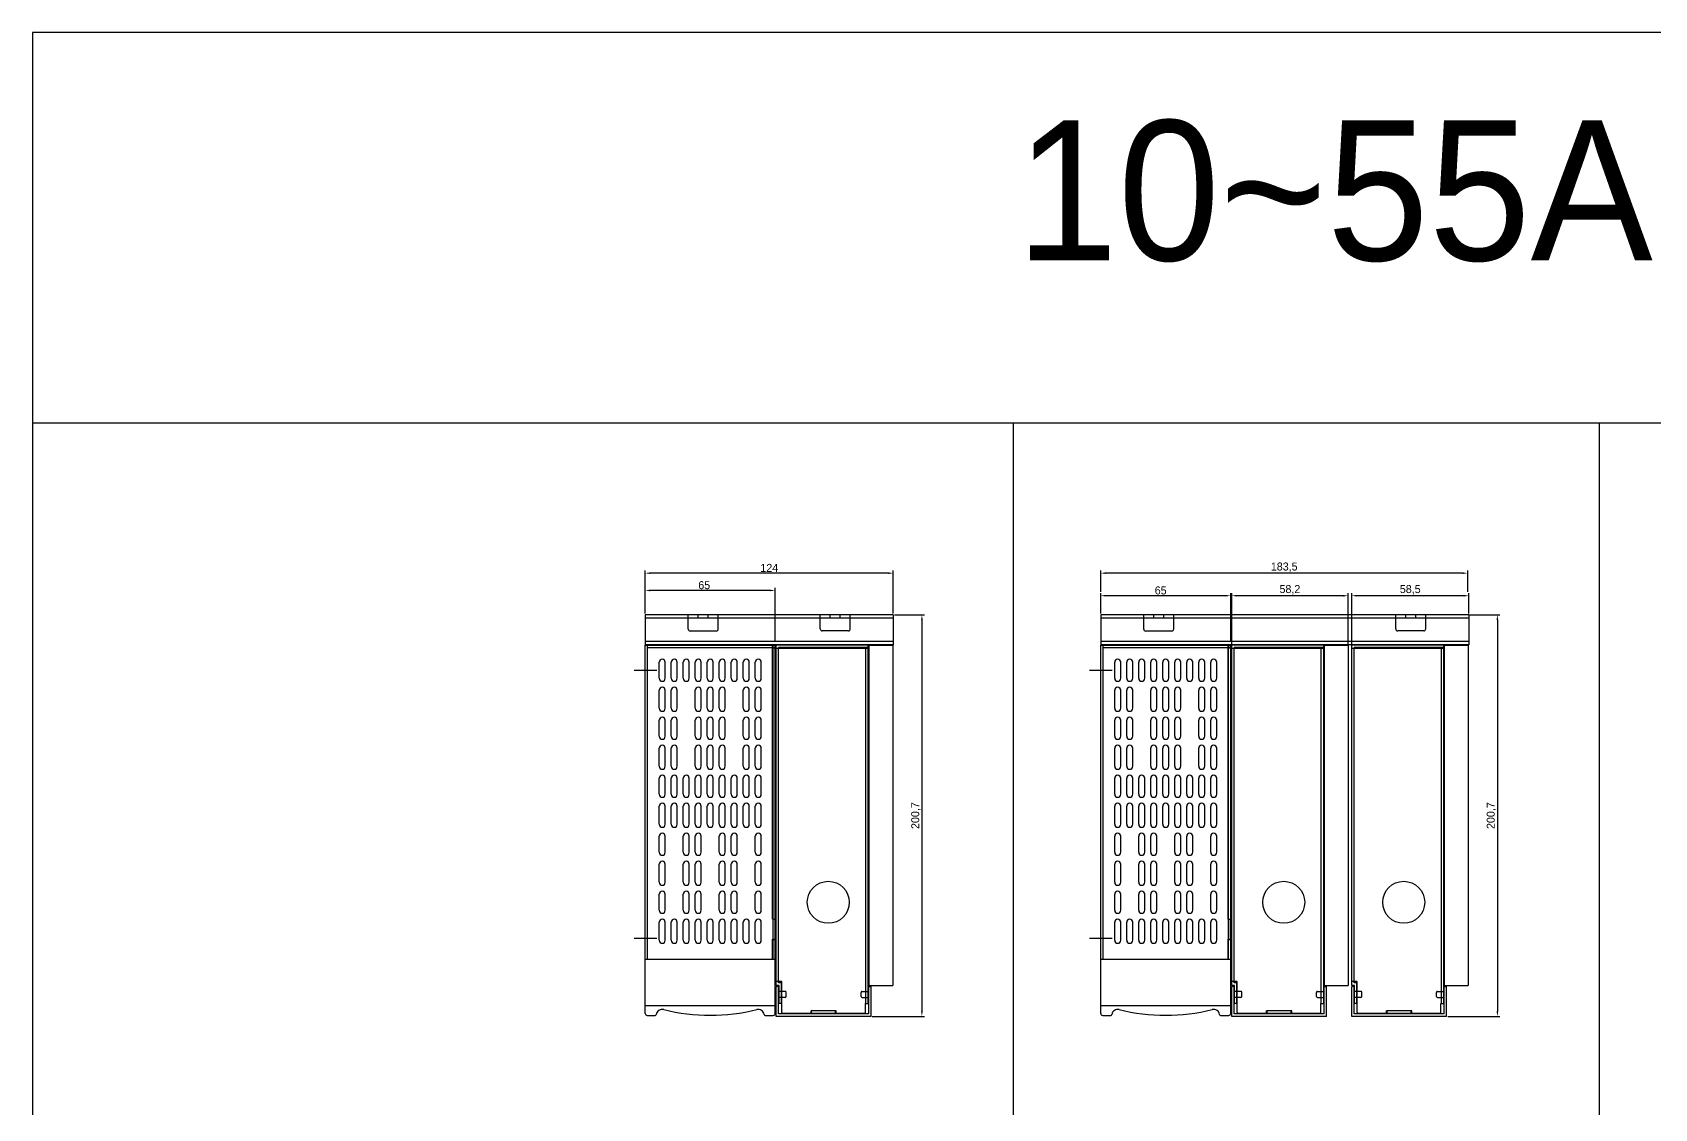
# Model space of a CAD drawing. Header units: millimetres. Extents: x 5090 to 6560, y -3118 to -1837.
# Drawn here: x 5090 to 5901, y -2374 to -1837 of the extents above; entities that cross this region are included whole.
import ezdxf

# ---------------------------------------------------------------- set-up
doc = ezdxf.new("R2010")
doc.units = ezdxf.units.MM
for name, color, linetype in [('CASE', 7, 'Continuous'), ('CASE BRACKET', 7, 'Continuous'), ('CASE COVER', 7, 'Continuous'), ('PCB BASE', 7, 'Continuous'), ('PCB BODY', 7, 'Continuous'), ('방열판', 7, 'Continuous')]:
    doc.layers.add(name, color=color, linetype=linetype)
doc.dimstyles.get("Standard").update_dxf_attribs({"dimtxt": 4, "dimasz": 2, "dimexe": 0.4, "dimexo": 0.9, "dimgap": 0.9, "dimtad": 1, "dimdsep": 46, "dimtxsty": 'Standard', "dimcen": 0.09, "dimclrd": 6, "dimclre": 6, "dimclrt": 4, "dimadec": 0, "dimazin": 2, "dimtfac": 1, "dimtofl": 0, "dimtmove": 0, "dimatfit": 3, "dimfxl": 1, "dimtolj": 1, "dimtzin": 0, "dimarcsym": 0})

# ---------------------------------------------------------------- blocks, each defined once
blk = doc.blocks.new('*D60')
at = {"color": 6, "lineweight": -2, "transparency": 16777216}
for p, q in [((5396.69, -2127.05), (5396.69, -2114.24)), ((5459.19, -2115.49), (5399.19, -2115.49)), ((5461.69, -2140.45), (5461.69, -2114.24))]:
    blk.add_line(p, q, dxfattribs=at)
at = {"color": 6, "transparency": 16777216}
for points in [[(5399.19, -2115.08), (5399.19, -2115.91), (5396.69, -2115.49)], [(5459.19, -2115.08), (5459.19, -2115.91), (5461.69, -2115.49)]]:
    blk.add_solid(points, dxfattribs=at)
at = {"layer": 'Defpoints', "color": 0, "transparency": 16777216}
for p in [(5396.69, -2115.49), (5396.69, -2127.68), (5461.69, -2141.08)]:
    blk.add_point(p, dxfattribs=at)
at = {"color": 1, "transparency": 16777216, "insert": (5426.19, -2112.87), "char_height": 4, "attachment_point": 5}
blk.add_mtext('65', dxfattribs=at)
blk = doc.blocks.new('*D87')
at = {"color": 6, "lineweight": -2, "transparency": 16777216}
for p, q in [((5624.36, -2127.05), (5624.36, -2116.87)), ((5686.86, -2118.12), (5626.86, -2118.12)), ((5689.36, -2140.45), (5689.36, -2116.87))]:
    blk.add_line(p, q, dxfattribs=at)
at = {"color": 6, "transparency": 16777216}
for points in [[(5626.86, -2117.7), (5626.86, -2118.54), (5624.36, -2118.12)], [(5686.86, -2117.7), (5686.86, -2118.54), (5689.36, -2118.12)]]:
    blk.add_solid(points, dxfattribs=at)
at = {"layer": 'Defpoints', "color": 0, "transparency": 16777216}
for p in [(5624.36, -2118.12), (5624.36, -2127.68), (5689.36, -2141.08)]:
    blk.add_point(p, dxfattribs=at)
at = {"color": 1, "transparency": 16777216, "insert": (5654.36, -2115.49), "char_height": 4, "attachment_point": 5}
blk.add_mtext('65', dxfattribs=at)
blk = doc.blocks.new('*D172')
at = {"color": 6, "lineweight": -2, "transparency": 16777216}
for p, q in [((5521.31, -2127.68), (5536.24, -2127.68)), ((5534.99, -2130.18), (5534.99, -2325.88)), ((5510.21, -2328.38), (5536.24, -2328.38))]:
    blk.add_line(p, q, dxfattribs=at)
at = {"color": 6, "transparency": 16777216}
for points in [[(5534.57, -2130.18), (5535.41, -2130.18), (5534.99, -2127.68)], [(5534.57, -2325.88), (5535.41, -2325.88), (5534.99, -2328.38)]]:
    blk.add_solid(points, dxfattribs=at)
at = {"layer": 'Defpoints', "color": 0, "transparency": 16777216}
for p in [(5520.69, -2127.68), (5509.59, -2328.38), (5534.99, -2328.38)]:
    blk.add_point(p, dxfattribs=at)
at = {"color": 1, "transparency": 16777216, "insert": (5532.03, -2228.03), "char_height": 4, "attachment_point": 5, "rotation": 90}
blk.add_mtext('200,7', dxfattribs=at)
blk = doc.blocks.new('*D173')
at = {"color": 6, "lineweight": -2, "transparency": 16777216}
for p, q in [((5396.69, -2116.24), (5396.69, -2105.58)), ((5518.19, -2106.83), (5399.19, -2106.83)), ((5520.69, -2127.05), (5520.69, -2105.58))]:
    blk.add_line(p, q, dxfattribs=at)
at = {"color": 6, "transparency": 16777216}
for points in [[(5399.19, -2106.42), (5399.19, -2107.25), (5396.69, -2106.83)], [(5518.19, -2106.42), (5518.19, -2107.25), (5520.69, -2106.83)]]:
    blk.add_solid(points, dxfattribs=at)
at = {"layer": 'Defpoints', "color": 0, "transparency": 16777216}
for p in [(5396.69, -2106.83), (5396.69, -2116.87), (5520.69, -2127.68)]:
    blk.add_point(p, dxfattribs=at)
at = {"color": 1, "transparency": 16777216, "insert": (5458.69, -2104.21), "char_height": 4, "attachment_point": 5}
blk.add_mtext('124', dxfattribs=at)
blk = doc.blocks.new('*D174')
at = {"color": 6, "lineweight": -2, "transparency": 16777216}
for p, q in [((5749.86, -2142.25), (5749.86, -2116.87)), ((5805.86, -2118.12), (5752.36, -2118.12)), ((5808.36, -2127.05), (5808.36, -2116.87))]:
    blk.add_line(p, q, dxfattribs=at)
at = {"color": 6, "transparency": 16777216}
for points in [[(5752.36, -2117.7), (5752.36, -2118.54), (5749.86, -2118.12)], [(5805.86, -2117.7), (5805.86, -2118.54), (5808.36, -2118.12)]]:
    blk.add_solid(points, dxfattribs=at)
at = {"layer": 'Defpoints', "color": 0, "transparency": 16777216}
for p in [(5749.86, -2118.12), (5808.36, -2127.68), (5749.86, -2142.88)]:
    blk.add_point(p, dxfattribs=at)
at = {"color": 1, "transparency": 16777216, "insert": (5779.11, -2115.16), "char_height": 4, "attachment_point": 5}
blk.add_mtext('58,5', dxfattribs=at)
blk = doc.blocks.new('*D175')
at = {"color": 6, "lineweight": -2, "transparency": 16777216}
for p, q in [((5689.86, -2142.25), (5689.86, -2116.87)), ((5745.56, -2118.12), (5692.36, -2118.12)), ((5748.06, -2142.25), (5748.06, -2116.87))]:
    blk.add_line(p, q, dxfattribs=at)
at = {"color": 6, "transparency": 16777216}
for points in [[(5692.36, -2117.7), (5692.36, -2118.54), (5689.86, -2118.12)], [(5745.56, -2117.7), (5745.56, -2118.54), (5748.06, -2118.12)]]:
    blk.add_solid(points, dxfattribs=at)
at = {"layer": 'Defpoints', "color": 0, "transparency": 16777216}
for p in [(5689.86, -2118.12), (5689.86, -2142.88), (5748.06, -2142.88)]:
    blk.add_point(p, dxfattribs=at)
at = {"color": 1, "transparency": 16777216, "insert": (5718.96, -2115.16), "char_height": 4, "attachment_point": 5}
blk.add_mtext('58,2', dxfattribs=at)
blk = doc.blocks.new('*D33')
at = {"color": 6, "lineweight": -2, "transparency": 16777216}
for p, q in [((5624.36, -2116.24), (5624.36, -2105.58)), ((5805.36, -2106.83), (5626.86, -2106.83)), ((5807.86, -2116.24), (5807.86, -2105.58))]:
    blk.add_line(p, q, dxfattribs=at)
at = {"color": 6, "transparency": 16777216}
for points in [[(5626.86, -2106.42), (5626.86, -2107.25), (5624.36, -2106.83)], [(5805.36, -2106.42), (5805.36, -2107.25), (5807.86, -2106.83)]]:
    blk.add_solid(points, dxfattribs=at)
at = {"layer": 'Defpoints', "color": 0, "transparency": 16777216}
for p in [(5624.36, -2106.83), (5624.36, -2116.87), (5807.86, -2116.87)]:
    blk.add_point(p, dxfattribs=at)
at = {"color": 1, "transparency": 16777216, "insert": (5716.11, -2103.88), "char_height": 4, "attachment_point": 5}
blk.add_mtext('183,5', dxfattribs=at)
blk = doc.blocks.new('*D37')
at = {"color": 6, "lineweight": -2, "transparency": 16777216}
for p, q in [((5808.49, -2127.68), (5823.92, -2127.68)), ((5822.67, -2130.18), (5822.67, -2325.88)), ((5797.89, -2328.38), (5823.92, -2328.38))]:
    blk.add_line(p, q, dxfattribs=at)
at = {"color": 6, "transparency": 16777216}
for points in [[(5822.25, -2130.18), (5823.08, -2130.18), (5822.67, -2127.68)], [(5822.25, -2325.88), (5823.08, -2325.88), (5822.67, -2328.38)]]:
    blk.add_solid(points, dxfattribs=at)
at = {"layer": 'Defpoints', "color": 0, "transparency": 16777216}
for p in [(5807.86, -2127.68), (5797.26, -2328.38), (5822.67, -2328.38)]:
    blk.add_point(p, dxfattribs=at)
at = {"color": 1, "transparency": 16777216, "insert": (5819.71, -2228.03), "char_height": 4, "attachment_point": 5, "rotation": 90}
blk.add_mtext('200,7', dxfattribs=at)

msp = doc.modelspace()

# ---------------------------------------------------------------- linework, layer by layer
for p, q in [((6506.077, -1836.538), (5090.362, -1836.538)), ((5090.362, -1836.538), (5090.362, -3117.806)), ((6559.908, -2031.814), (5090.362, -2031.814)), ((5580.595, -2031.814), (5580.595, -3117.806)), ((5873.48, -2031.814), (5873.48, -3117.806))]:
    msp.add_line(p, q)
at = {"layer": 'CASE'}
for p, q in [((5396.686, -2299.876), (5396.686, -2142.876)), ((5396.686, -2142.876), (5461.686, -2142.876)), ((5397.886, -2299.876), (5397.886, -2142.876)), ((5397.886, -2144.076), (5461.586, -2144.076)), ((5460.386, -2279.876), (5460.386, -2142.876)), ((5460.486, -2142.876), (5460.486, -2279.876)), ((5460.486, -2144.176), (5461.686, -2144.176)), ((5461.586, -2144.076), (5461.586, -2142.876)), ((5461.686, -2299.876), (5461.686, -2142.876)), ((5508.186, -2142.876), (5462.186, -2142.876)), ((5462.186, -2312.876), (5462.186, -2142.876)), ((5462.186, -2144.276), (5508.186, -2144.276)), ((5508.186, -2144.076), (5463.386, -2144.076)), ((5463.386, -2311.676), (5463.386, -2144.076)), ((5506.986, -2321.876), (5506.986, -2144.276)), ((5508.186, -2144.076), (5508.186, -2142.876)), ((5508.186, -2321.876), (5508.186, -2144.276)), ((5624.36, -2299.876), (5624.36, -2142.876)), ((5624.36, -2142.876), (5689.36, -2142.876)), ((5625.56, -2299.876), (5625.56, -2142.876)), ((5625.56, -2144.076), (5689.26, -2144.076)), ((5688.06, -2279.876), (5688.06, -2142.876)), ((5688.16, -2142.876), (5688.16, -2279.876)), ((5688.16, -2144.176), (5689.36, -2144.176)), ((5689.26, -2144.076), (5689.26, -2142.876)), ((5689.36, -2299.876), (5689.36, -2142.876)), ((5735.86, -2142.876), (5689.86, -2142.876)), ((5689.86, -2312.876), (5689.86, -2142.876)), ((5689.86, -2144.276), (5735.86, -2144.276)), ((5735.86, -2144.076), (5691.06, -2144.076)), ((5691.06, -2311.676), (5691.06, -2144.076)), ((5734.66, -2321.876), (5734.66, -2144.276)), ((5735.86, -2144.076), (5735.86, -2142.876)), ((5735.86, -2321.876), (5735.86, -2144.276)), ((5795.86, -2142.876), (5749.86, -2142.876)), ((5749.86, -2312.876), (5749.86, -2142.876)), ((5749.86, -2144.276), (5795.86, -2144.276)), ((5795.86, -2144.076), (5751.06, -2144.076)), ((5751.06, -2311.676), (5751.06, -2144.076)), ((5794.66, -2321.876), (5794.66, -2144.276)), ((5795.86, -2144.076), (5795.86, -2142.876)), ((5795.86, -2321.876), (5795.86, -2144.276)), ((5391.181, -2155.376), (5402.433, -2155.376)), ((5403.683, -2159.378), (5403.683, -2151.378)), ((5406.683, -2159.378), (5406.683, -2151.378)), ((5409.683, -2159.378), (5409.683, -2151.378)), ((5412.683, -2159.378), (5412.683, -2151.378)), ((5415.683, -2159.378), (5415.683, -2151.378)), ((5418.683, -2159.378), (5418.683, -2151.378)), ((5421.683, -2159.378), (5421.683, -2151.378)), ((5424.683, -2159.378), (5424.683, -2151.378)), ((5427.683, -2159.378), (5427.683, -2151.378)), ((5430.683, -2159.378), (5430.683, -2151.378)), ((5433.683, -2159.378), (5433.683, -2151.378)), ((5436.683, -2159.378), (5436.683, -2151.378)), ((5439.683, -2159.378), (5439.683, -2151.378)), ((5442.683, -2159.378), (5442.683, -2151.378)), ((5445.683, -2159.378), (5445.683, -2151.378)), ((5448.683, -2159.378), (5448.683, -2151.378)), ((5451.683, -2159.378), (5451.683, -2151.378)), ((5454.683, -2159.378), (5454.683, -2151.378)), ((5618.855, -2155.376), (5630.107, -2155.376)), ((5631.357, -2159.378), (5631.357, -2151.378)), ((5634.357, -2159.378), (5634.357, -2151.378)), ((5637.357, -2159.378), (5637.357, -2151.378)), ((5640.357, -2159.378), (5640.357, -2151.378)), ((5643.357, -2159.378), (5643.357, -2151.378)), ((5646.357, -2159.378), (5646.357, -2151.378)), ((5649.357, -2159.378), (5649.357, -2151.378)), ((5652.357, -2159.378), (5652.357, -2151.378)), ((5655.357, -2159.378), (5655.357, -2151.378)), ((5658.357, -2159.378), (5658.357, -2151.378)), ((5661.357, -2159.378), (5661.357, -2151.378)), ((5664.357, -2159.378), (5664.357, -2151.378)), ((5667.357, -2159.378), (5667.357, -2151.378)), ((5670.357, -2159.378), (5670.357, -2151.378)), ((5673.357, -2159.378), (5673.357, -2151.378)), ((5676.357, -2159.378), (5676.357, -2151.378)), ((5679.357, -2159.378), (5679.357, -2151.378)), ((5682.357, -2159.378), (5682.357, -2151.378)), ((5403.683, -2174.378), (5403.683, -2165.378)), ((5406.683, -2174.378), (5406.683, -2165.378)), ((5409.683, -2174.378), (5409.683, -2165.378)), ((5412.683, -2174.378), (5412.683, -2165.378)), ((5421.683, -2174.378), (5421.683, -2165.378)), ((5424.683, -2174.378), (5424.683, -2165.378)), ((5427.683, -2174.378), (5427.683, -2165.378)), ((5430.683, -2174.378), (5430.683, -2165.378)), ((5433.683, -2174.378), (5433.683, -2165.378)), ((5436.683, -2174.378), (5436.683, -2165.378)), ((5445.683, -2174.378), (5445.683, -2165.378)), ((5448.683, -2174.378), (5448.683, -2165.378)), ((5451.683, -2174.378), (5451.683, -2165.378)), ((5454.683, -2174.378), (5454.683, -2165.378)), ((5631.357, -2174.378), (5631.357, -2165.378)), ((5634.357, -2174.378), (5634.357, -2165.378)), ((5637.357, -2174.378), (5637.357, -2165.378)), ((5640.357, -2174.378), (5640.357, -2165.378)), ((5649.357, -2174.378), (5649.357, -2165.378)), ((5652.357, -2174.378), (5652.357, -2165.378)), ((5655.357, -2174.378), (5655.357, -2165.378)), ((5658.357, -2174.378), (5658.357, -2165.378)), ((5661.357, -2174.378), (5661.357, -2165.378)), ((5664.357, -2174.378), (5664.357, -2165.378)), ((5673.357, -2174.378), (5673.357, -2165.378)), ((5676.357, -2174.378), (5676.357, -2165.378)), ((5679.357, -2174.378), (5679.357, -2165.378)), ((5682.357, -2174.378), (5682.357, -2165.378)), ((5403.683, -2188.378), (5403.683, -2180.378)), ((5406.683, -2188.378), (5406.683, -2180.378)), ((5409.683, -2188.378), (5409.683, -2180.378)), ((5412.683, -2188.378), (5412.683, -2180.378)), ((5421.683, -2188.378), (5421.683, -2180.378)), ((5424.683, -2188.378), (5424.683, -2180.378)), ((5427.683, -2188.378), (5427.683, -2180.378)), ((5430.683, -2188.378), (5430.683, -2180.378)), ((5433.683, -2188.378), (5433.683, -2180.378)), ((5436.683, -2188.378), (5436.683, -2180.378)), ((5445.683, -2188.378), (5445.683, -2180.378)), ((5448.683, -2188.378), (5448.683, -2180.378)), ((5451.683, -2188.378), (5451.683, -2180.378)), ((5454.683, -2188.378), (5454.683, -2180.378)), ((5631.357, -2188.378), (5631.357, -2180.378)), ((5634.357, -2188.378), (5634.357, -2180.378)), ((5637.357, -2188.378), (5637.357, -2180.378)), ((5640.357, -2188.378), (5640.357, -2180.378)), ((5649.357, -2188.378), (5649.357, -2180.378)), ((5652.357, -2188.378), (5652.357, -2180.378)), ((5655.357, -2188.378), (5655.357, -2180.378)), ((5658.357, -2188.378), (5658.357, -2180.378)), ((5661.357, -2188.378), (5661.357, -2180.378)), ((5664.357, -2188.378), (5664.357, -2180.378)), ((5673.357, -2188.378), (5673.357, -2180.378)), ((5676.357, -2188.378), (5676.357, -2180.378)), ((5679.357, -2188.378), (5679.357, -2180.378)), ((5682.357, -2188.378), (5682.357, -2180.378)), ((5403.683, -2203.378), (5403.683, -2194.378)), ((5406.683, -2203.378), (5406.683, -2194.378)), ((5409.683, -2203.378), (5409.683, -2194.378)), ((5412.683, -2203.378), (5412.683, -2194.378)), ((5421.683, -2203.378), (5421.683, -2194.378)), ((5424.683, -2203.378), (5424.683, -2194.378)), ((5427.683, -2203.378), (5427.683, -2194.378)), ((5430.683, -2203.378), (5430.683, -2194.378)), ((5433.683, -2203.378), (5433.683, -2194.378)), ((5436.683, -2203.378), (5436.683, -2194.378)), ((5445.683, -2203.378), (5445.683, -2194.378)), ((5448.683, -2203.378), (5448.683, -2194.378)), ((5451.683, -2203.378), (5451.683, -2194.378)), ((5454.683, -2203.378), (5454.683, -2194.378)), ((5631.357, -2203.378), (5631.357, -2194.378)), ((5634.357, -2203.378), (5634.357, -2194.378)), ((5637.357, -2203.378), (5637.357, -2194.378)), ((5640.357, -2203.378), (5640.357, -2194.378)), ((5649.357, -2203.378), (5649.357, -2194.378)), ((5652.357, -2203.378), (5652.357, -2194.378)), ((5655.357, -2203.378), (5655.357, -2194.378)), ((5658.357, -2203.378), (5658.357, -2194.378)), ((5661.357, -2203.378), (5661.357, -2194.378)), ((5664.357, -2203.378), (5664.357, -2194.378)), ((5673.357, -2203.378), (5673.357, -2194.378)), ((5676.357, -2203.378), (5676.357, -2194.378)), ((5679.357, -2203.378), (5679.357, -2194.378)), ((5682.357, -2203.378), (5682.357, -2194.378)), ((5403.683, -2217.378), (5403.683, -2209.378)), ((5406.683, -2217.378), (5406.683, -2209.378)), ((5409.683, -2217.378), (5409.683, -2209.378)), ((5412.683, -2217.378), (5412.683, -2209.378)), ((5415.683, -2217.378), (5415.683, -2209.378)), ((5418.683, -2217.378), (5418.683, -2209.378)), ((5421.683, -2217.378), (5421.683, -2209.378)), ((5424.683, -2217.378), (5424.683, -2209.378)), ((5427.683, -2217.378), (5427.683, -2209.378)), ((5430.683, -2217.378), (5430.683, -2209.378)), ((5433.683, -2217.378), (5433.683, -2209.378)), ((5436.683, -2217.378), (5436.683, -2209.378)), ((5439.683, -2217.378), (5439.683, -2209.378)), ((5442.683, -2217.378), (5442.683, -2209.378)), ((5445.683, -2217.378), (5445.683, -2209.378)), ((5448.683, -2217.378), (5448.683, -2209.378)), ((5451.683, -2217.378), (5451.683, -2209.378)), ((5454.683, -2217.378), (5454.683, -2209.378)), ((5631.357, -2217.378), (5631.357, -2209.378)), ((5634.357, -2217.378), (5634.357, -2209.378)), ((5637.357, -2217.378), (5637.357, -2209.378)), ((5640.357, -2217.378), (5640.357, -2209.378)), ((5643.357, -2217.378), (5643.357, -2209.378)), ((5646.357, -2217.378), (5646.357, -2209.378)), ((5649.357, -2217.378), (5649.357, -2209.378)), ((5652.357, -2217.378), (5652.357, -2209.378)), ((5655.357, -2217.378), (5655.357, -2209.378)), ((5658.357, -2217.378), (5658.357, -2209.378)), ((5661.357, -2217.378), (5661.357, -2209.378)), ((5664.357, -2217.378), (5664.357, -2209.378)), ((5667.357, -2217.378), (5667.357, -2209.378)), ((5670.357, -2217.378), (5670.357, -2209.378)), ((5673.357, -2217.378), (5673.357, -2209.378)), ((5676.357, -2217.378), (5676.357, -2209.378)), ((5679.357, -2217.378), (5679.357, -2209.378)), ((5682.357, -2217.378), (5682.357, -2209.378)), ((5403.683, -2232.378), (5403.683, -2223.378)), ((5406.683, -2232.378), (5406.683, -2223.378)), ((5409.683, -2232.378), (5409.683, -2223.378)), ((5412.683, -2232.378), (5412.683, -2223.378)), ((5415.683, -2232.378), (5415.683, -2223.378)), ((5418.683, -2232.378), (5418.683, -2223.378)), ((5421.683, -2232.378), (5421.683, -2223.378)), ((5424.683, -2232.378), (5424.683, -2223.378)), ((5427.683, -2232.378), (5427.683, -2223.378)), ((5430.683, -2232.378), (5430.683, -2223.378)), ((5433.683, -2232.378), (5433.683, -2223.378)), ((5436.683, -2232.378), (5436.683, -2223.378)), ((5439.683, -2232.378), (5439.683, -2223.378)), ((5442.683, -2232.378), (5442.683, -2223.378)), ((5445.683, -2232.378), (5445.683, -2223.378)), ((5448.683, -2232.378), (5448.683, -2223.378)), ((5451.683, -2232.378), (5451.683, -2223.378)), ((5454.683, -2232.378), (5454.683, -2223.378)), ((5631.357, -2232.378), (5631.357, -2223.378)), ((5634.357, -2232.378), (5634.357, -2223.378)), ((5637.357, -2232.378), (5637.357, -2223.378)), ((5640.357, -2232.378), (5640.357, -2223.378)), ((5643.357, -2232.378), (5643.357, -2223.378)), ((5646.357, -2232.378), (5646.357, -2223.378)), ((5649.357, -2232.378), (5649.357, -2223.378)), ((5652.357, -2232.378), (5652.357, -2223.378)), ((5655.357, -2232.378), (5655.357, -2223.378)), ((5658.357, -2232.378), (5658.357, -2223.378)), ((5661.357, -2232.378), (5661.357, -2223.378)), ((5664.357, -2232.378), (5664.357, -2223.378)), ((5667.357, -2232.378), (5667.357, -2223.378)), ((5670.357, -2232.378), (5670.357, -2223.378)), ((5673.357, -2232.378), (5673.357, -2223.378)), ((5676.357, -2232.378), (5676.357, -2223.378)), ((5679.357, -2232.378), (5679.357, -2223.378)), ((5682.357, -2232.378), (5682.357, -2223.378)), ((5403.683, -2246.378), (5403.683, -2238.378)), ((5406.683, -2246.378), (5406.683, -2238.378)), ((5415.683, -2246.378), (5415.683, -2238.378)), ((5418.683, -2246.378), (5418.683, -2238.378)), ((5421.683, -2246.378), (5421.683, -2238.378)), ((5424.683, -2246.378), (5424.683, -2238.378)), ((5433.683, -2246.378), (5433.683, -2238.378)), ((5436.683, -2246.378), (5436.683, -2238.378)), ((5439.683, -2246.378), (5439.683, -2238.378)), ((5442.683, -2246.378), (5442.683, -2238.378)), ((5451.683, -2246.378), (5451.683, -2238.378)), ((5454.683, -2246.378), (5454.683, -2238.378)), ((5631.357, -2246.378), (5631.357, -2238.378)), ((5634.357, -2246.378), (5634.357, -2238.378)), ((5643.357, -2246.378), (5643.357, -2238.378)), ((5646.357, -2246.378), (5646.357, -2238.378)), ((5649.357, -2246.378), (5649.357, -2238.378)), ((5652.357, -2246.378), (5652.357, -2238.378)), ((5661.357, -2246.378), (5661.357, -2238.378)), ((5664.357, -2246.378), (5664.357, -2238.378)), ((5667.357, -2246.378), (5667.357, -2238.378)), ((5670.357, -2246.378), (5670.357, -2238.378)), ((5679.357, -2246.378), (5679.357, -2238.378)), ((5682.357, -2246.378), (5682.357, -2238.378)), ((5403.683, -2261.378), (5403.683, -2252.378)), ((5406.683, -2261.378), (5406.683, -2252.378)), ((5415.683, -2261.378), (5415.683, -2252.378)), ((5418.683, -2261.378), (5418.683, -2252.378)), ((5421.683, -2261.378), (5421.683, -2252.378)), ((5424.683, -2261.378), (5424.683, -2252.378)), ((5433.683, -2261.378), (5433.683, -2252.378)), ((5436.683, -2261.378), (5436.683, -2252.378)), ((5439.683, -2261.378), (5439.683, -2252.378)), ((5442.683, -2261.378), (5442.683, -2252.378)), ((5451.683, -2261.378), (5451.683, -2252.378)), ((5454.683, -2261.378), (5454.683, -2252.378)), ((5631.357, -2261.378), (5631.357, -2252.378)), ((5634.357, -2261.378), (5634.357, -2252.378)), ((5643.357, -2261.378), (5643.357, -2252.378)), ((5646.357, -2261.378), (5646.357, -2252.378)), ((5649.357, -2261.378), (5649.357, -2252.378)), ((5652.357, -2261.378), (5652.357, -2252.378)), ((5661.357, -2261.378), (5661.357, -2252.378)), ((5664.357, -2261.378), (5664.357, -2252.378)), ((5667.357, -2261.378), (5667.357, -2252.378)), ((5670.357, -2261.378), (5670.357, -2252.378)), ((5679.357, -2261.378), (5679.357, -2252.378)), ((5682.357, -2261.378), (5682.357, -2252.378)), ((5403.683, -2275.378), (5403.683, -2267.378)), ((5406.683, -2275.378), (5406.683, -2267.378)), ((5415.683, -2275.378), (5415.683, -2267.378)), ((5418.683, -2275.378), (5418.683, -2267.378)), ((5421.683, -2275.378), (5421.683, -2267.378)), ((5424.683, -2275.378), (5424.683, -2267.378)), ((5433.683, -2275.378), (5433.683, -2267.378)), ((5436.683, -2275.378), (5436.683, -2267.378)), ((5439.683, -2275.378), (5439.683, -2267.378)), ((5442.683, -2275.378), (5442.683, -2267.378)), ((5451.683, -2275.378), (5451.683, -2267.378)), ((5454.683, -2275.378), (5454.683, -2267.378)), ((5631.357, -2275.378), (5631.357, -2267.378)), ((5634.357, -2275.378), (5634.357, -2267.378)), ((5643.357, -2275.378), (5643.357, -2267.378)), ((5646.357, -2275.378), (5646.357, -2267.378)), ((5649.357, -2275.378), (5649.357, -2267.378)), ((5652.357, -2275.378), (5652.357, -2267.378)), ((5661.357, -2275.378), (5661.357, -2267.378)), ((5664.357, -2275.378), (5664.357, -2267.378)), ((5667.357, -2275.378), (5667.357, -2267.378)), ((5670.357, -2275.378), (5670.357, -2267.378)), ((5679.357, -2275.378), (5679.357, -2267.378)), ((5682.357, -2275.378), (5682.357, -2267.378)), ((5403.683, -2290.378), (5403.683, -2281.378)), ((5406.683, -2290.378), (5406.683, -2281.378)), ((5409.683, -2290.378), (5409.683, -2281.378)), ((5412.683, -2290.378), (5412.683, -2281.378)), ((5415.683, -2290.378), (5415.683, -2281.378)), ((5418.683, -2290.378), (5418.683, -2281.378)), ((5421.683, -2290.378), (5421.683, -2281.378)), ((5424.683, -2290.378), (5424.683, -2281.378)), ((5427.683, -2290.378), (5427.683, -2281.378)), ((5430.683, -2290.378), (5430.683, -2281.378)), ((5433.683, -2290.378), (5433.683, -2281.378)), ((5436.683, -2290.378), (5436.683, -2281.378)), ((5439.683, -2290.378), (5439.683, -2281.378)), ((5442.683, -2290.378), (5442.683, -2281.378)), ((5445.683, -2290.378), (5445.683, -2281.378)), ((5448.683, -2290.378), (5448.683, -2281.378)), ((5451.683, -2290.378), (5451.683, -2281.378)), ((5454.683, -2290.378), (5454.683, -2281.378)), ((5460.386, -2279.876), (5461.586, -2279.876)), ((5460.486, -2279.776), (5461.686, -2279.776)), ((5460.486, -2279.876), (5460.486, -2289.876)), ((5461.586, -2289.876), (5461.586, -2279.876)), ((5631.357, -2290.378), (5631.357, -2281.378)), ((5634.357, -2290.378), (5634.357, -2281.378)), ((5637.357, -2290.378), (5637.357, -2281.378)), ((5640.357, -2290.378), (5640.357, -2281.378)), ((5643.357, -2290.378), (5643.357, -2281.378)), ((5646.357, -2290.378), (5646.357, -2281.378)), ((5649.357, -2290.378), (5649.357, -2281.378)), ((5652.357, -2290.378), (5652.357, -2281.378)), ((5655.357, -2290.378), (5655.357, -2281.378)), ((5658.357, -2290.378), (5658.357, -2281.378)), ((5661.357, -2290.378), (5661.357, -2281.378)), ((5664.357, -2290.378), (5664.357, -2281.378)), ((5667.357, -2290.378), (5667.357, -2281.378)), ((5670.357, -2290.378), (5670.357, -2281.378)), ((5673.357, -2290.378), (5673.357, -2281.378)), ((5676.357, -2290.378), (5676.357, -2281.378)), ((5679.357, -2290.378), (5679.357, -2281.378)), ((5682.357, -2290.378), (5682.357, -2281.378)), ((5688.06, -2279.876), (5689.26, -2279.876)), ((5688.16, -2279.776), (5689.36, -2279.776)), ((5688.16, -2279.876), (5688.16, -2289.876)), ((5689.26, -2289.876), (5689.26, -2279.876)), ((5391.181, -2289.376), (5402.433, -2289.376)), ((5460.386, -2289.876), (5461.586, -2289.876)), ((5460.386, -2299.876), (5460.386, -2289.876)), ((5460.486, -2289.876), (5460.486, -2299.876)), ((5460.486, -2289.976), (5461.686, -2289.976)), ((5618.855, -2289.376), (5630.107, -2289.376)), ((5688.06, -2289.876), (5689.26, -2289.876)), ((5688.06, -2299.876), (5688.06, -2289.876)), ((5688.16, -2289.876), (5688.16, -2299.876)), ((5688.16, -2289.976), (5689.36, -2289.976)), ((5396.686, -2299.876), (5423.686, -2299.876)), ((5434.686, -2299.876), (5461.686, -2299.876)), ((5624.36, -2299.876), (5651.36, -2299.876)), ((5662.36, -2299.876), (5689.36, -2299.876)), ((5464.986, -2310.876), (5462.186, -2310.876)), ((5464.986, -2326.376), (5464.986, -2310.876)), ((5692.66, -2310.876), (5689.86, -2310.876)), ((5692.66, -2326.376), (5692.66, -2310.876)), ((5752.66, -2310.876), (5749.86, -2310.876)), ((5752.66, -2326.376), (5752.66, -2310.876)), ((5463.586, -2312.876), (5462.186, -2312.876)), ((5464.786, -2311.676), (5463.386, -2311.676)), ((5463.586, -2321.876), (5463.586, -2312.876)), ((5464.786, -2321.876), (5464.786, -2311.676)), ((5691.26, -2312.876), (5689.86, -2312.876)), ((5692.46, -2311.676), (5691.06, -2311.676)), ((5691.26, -2321.876), (5691.26, -2312.876)), ((5692.46, -2321.876), (5692.46, -2311.676)), ((5751.26, -2312.876), (5749.86, -2312.876)), ((5752.46, -2311.676), (5751.06, -2311.676)), ((5751.26, -2321.876), (5751.26, -2312.876)), ((5752.46, -2321.876), (5752.46, -2311.676)), ((5464.786, -2321.876), (5463.586, -2321.876)), ((5479.586, -2326.876), (5465.486, -2326.876)), ((5492.186, -2325.676), (5479.586, -2325.676)), ((5479.586, -2326.876), (5479.586, -2325.676)), ((5479.886, -2326.876), (5479.886, -2325.676)), ((5491.886, -2326.876), (5479.886, -2326.876)), ((5491.886, -2326.876), (5491.886, -2325.676)), ((5492.186, -2326.876), (5492.186, -2325.676)), ((5506.286, -2326.876), (5492.186, -2326.876)), ((5506.786, -2326.376), (5506.786, -2321.876)), ((5506.786, -2321.876), (5508.186, -2321.876)), ((5506.986, -2321.876), (5508.186, -2321.876)), ((5692.46, -2321.876), (5691.26, -2321.876)), ((5707.26, -2326.876), (5693.16, -2326.876)), ((5719.86, -2325.676), (5707.26, -2325.676)), ((5707.26, -2326.876), (5707.26, -2325.676)), ((5707.56, -2326.876), (5707.56, -2325.676)), ((5719.56, -2326.876), (5707.56, -2326.876)), ((5719.56, -2326.876), (5719.56, -2325.676)), ((5719.86, -2326.876), (5719.86, -2325.676)), ((5733.96, -2326.876), (5719.86, -2326.876)), ((5734.46, -2326.376), (5734.46, -2321.876)), ((5734.46, -2321.876), (5735.86, -2321.876)), ((5734.66, -2321.876), (5735.86, -2321.876)), ((5752.46, -2321.876), (5751.26, -2321.876)), ((5767.26, -2326.876), (5753.16, -2326.876)), ((5779.86, -2325.676), (5767.26, -2325.676)), ((5767.26, -2326.876), (5767.26, -2325.676)), ((5767.56, -2326.876), (5767.56, -2325.676)), ((5779.56, -2326.876), (5767.56, -2326.876)), ((5779.56, -2326.876), (5779.56, -2325.676)), ((5779.86, -2326.876), (5779.86, -2325.676)), ((5793.96, -2326.876), (5779.86, -2326.876)), ((5794.46, -2326.376), (5794.46, -2321.876)), ((5794.46, -2321.876), (5795.86, -2321.876)), ((5794.66, -2321.876), (5795.86, -2321.876))]:
    msp.add_line(p, q, dxfattribs=at)
for centre in [(5488.186, -2271.376), (5715.86, -2271.376), (5775.86, -2271.376)]:
    msp.add_circle(centre, 10.5, dxfattribs=at)
for centre, radius, start, end in [((5405.183, -2151.378), 1.5, 0, 180), ((5411.183, -2151.378), 1.5, 0, 180), ((5417.183, -2151.378), 1.5, 0, 180), ((5423.183, -2151.378), 1.5, 0, 180), ((5429.183, -2151.378), 1.5, 0, 180), ((5435.183, -2151.378), 1.5, 0, 180), ((5441.183, -2151.378), 1.5, 0, 180), ((5447.183, -2151.378), 1.5, 0, 180), ((5453.183, -2151.378), 1.5, 0, 180), ((5632.857, -2151.378), 1.5, 0, 180), ((5638.857, -2151.378), 1.5, 0, 180), ((5644.857, -2151.378), 1.5, 0, 180), ((5650.857, -2151.378), 1.5, 0, 180), ((5656.857, -2151.378), 1.5, 0, 180), ((5662.857, -2151.378), 1.5, 0, 180), ((5668.857, -2151.378), 1.5, 0, 180), ((5674.857, -2151.378), 1.5, 0, 180), ((5680.857, -2151.378), 1.5, 0, 180), ((5405.183, -2159.378), 1.5, 180, 0), ((5405.183, -2165.378), 1.5, 0, 180), ((5411.183, -2159.378), 1.5, 180, 0), ((5411.183, -2165.378), 1.5, 0, 180), ((5417.183, -2159.378), 1.5, 180, 0), ((5423.183, -2159.378), 1.5, 180, 0), ((5423.183, -2165.378), 1.5, 0, 180), ((5429.183, -2159.378), 1.5, 180, 0), ((5429.183, -2165.378), 1.5, 0, 180), ((5435.183, -2159.378), 1.5, 180, 0), ((5435.183, -2165.378), 1.5, 0, 180), ((5441.183, -2159.378), 1.5, 180, 0), ((5447.183, -2159.378), 1.5, 180, 0), ((5447.183, -2165.378), 1.5, 0, 180), ((5453.183, -2159.378), 1.5, 180, 0), ((5453.183, -2165.378), 1.5, 0, 180), ((5632.857, -2159.378), 1.5, 180, 0), ((5632.857, -2165.378), 1.5, 0, 180), ((5638.857, -2159.378), 1.5, 180, 0), ((5638.857, -2165.378), 1.5, 0, 180), ((5644.857, -2159.378), 1.5, 180, 0), ((5650.857, -2159.378), 1.5, 180, 0), ((5650.857, -2165.378), 1.5, 0, 180), ((5656.857, -2159.378), 1.5, 180, 0), ((5656.857, -2165.378), 1.5, 0, 180), ((5662.857, -2159.378), 1.5, 180, 0), ((5662.857, -2165.378), 1.5, 0, 180), ((5668.857, -2159.378), 1.5, 180, 0), ((5674.857, -2159.378), 1.5, 180, 0), ((5674.857, -2165.378), 1.5, 0, 180), ((5680.857, -2159.378), 1.5, 180, 0), ((5680.857, -2165.378), 1.5, 0, 180), ((5405.183, -2174.378), 1.5, 180, 0), ((5405.183, -2180.378), 1.5, 0, 180), ((5411.183, -2174.378), 1.5, 180, 0), ((5411.183, -2180.378), 1.5, 0, 180), ((5423.183, -2174.378), 1.5, 180, 0), ((5423.183, -2180.378), 1.5, 0, 180), ((5429.183, -2174.378), 1.5, 180, 0), ((5429.183, -2180.378), 1.5, 0, 180), ((5435.183, -2174.378), 1.5, 180, 0), ((5435.183, -2180.378), 1.5, 0, 180), ((5447.183, -2174.378), 1.5, 180, 0), ((5447.183, -2180.378), 1.5, 0, 180), ((5453.183, -2174.378), 1.5, 180, 0), ((5453.183, -2180.378), 1.5, 0, 180), ((5632.857, -2174.378), 1.5, 180, 0), ((5632.857, -2180.378), 1.5, 0, 180), ((5638.857, -2174.378), 1.5, 180, 0), ((5638.857, -2180.378), 1.5, 0, 180), ((5650.857, -2174.378), 1.5, 180, 0), ((5650.857, -2180.378), 1.5, 0, 180), ((5656.857, -2174.378), 1.5, 180, 0), ((5656.857, -2180.378), 1.5, 0, 180), ((5662.857, -2174.378), 1.5, 180, 0), ((5662.857, -2180.378), 1.5, 0, 180), ((5674.857, -2174.378), 1.5, 180, 0), ((5674.857, -2180.378), 1.5, 0, 180), ((5680.857, -2174.378), 1.5, 180, 0), ((5680.857, -2180.378), 1.5, 0, 180), ((5405.183, -2188.378), 1.5, 180, 0), ((5411.183, -2188.378), 1.5, 180, 0), ((5423.183, -2188.378), 1.5, 180, 0), ((5429.183, -2188.378), 1.5, 180, 0), ((5435.183, -2188.378), 1.5, 180, 0), ((5447.183, -2188.378), 1.5, 180, 0), ((5453.183, -2188.378), 1.5, 180, 0), ((5632.857, -2188.378), 1.5, 180, 0), ((5638.857, -2188.378), 1.5, 180, 0), ((5650.857, -2188.378), 1.5, 180, 0), ((5656.857, -2188.378), 1.5, 180, 0), ((5662.857, -2188.378), 1.5, 180, 0), ((5674.857, -2188.378), 1.5, 180, 0), ((5680.857, -2188.378), 1.5, 180, 0), ((5405.183, -2194.378), 1.5, 0, 180), ((5411.183, -2194.378), 1.5, 0, 180), ((5423.183, -2194.378), 1.5, 0, 180), ((5429.183, -2194.378), 1.5, 0, 180), ((5435.183, -2194.378), 1.5, 0, 180), ((5447.183, -2194.378), 1.5, 0, 180), ((5453.183, -2194.378), 1.5, 0, 180), ((5632.857, -2194.378), 1.5, 0, 180), ((5638.857, -2194.378), 1.5, 0, 180), ((5650.857, -2194.378), 1.5, 0, 180), ((5656.857, -2194.378), 1.5, 0, 180), ((5662.857, -2194.378), 1.5, 0, 180), ((5674.857, -2194.378), 1.5, 0, 180), ((5680.857, -2194.378), 1.5, 0, 180), ((5405.183, -2203.378), 1.5, 180, 0), ((5411.183, -2203.378), 1.5, 180, 0), ((5423.183, -2203.378), 1.5, 180, 0), ((5429.183, -2203.378), 1.5, 180, 0), ((5435.183, -2203.378), 1.5, 180, 0), ((5447.183, -2203.378), 1.5, 180, 0), ((5453.183, -2203.378), 1.5, 180, 0), ((5632.857, -2203.378), 1.5, 180, 0), ((5638.857, -2203.378), 1.5, 180, 0), ((5650.857, -2203.378), 1.5, 180, 0), ((5656.857, -2203.378), 1.5, 180, 0), ((5662.857, -2203.378), 1.5, 180, 0), ((5674.857, -2203.378), 1.5, 180, 0), ((5680.857, -2203.378), 1.5, 180, 0), ((5405.183, -2209.378), 1.5, 0, 180), ((5411.183, -2209.378), 1.5, 0, 180), ((5417.183, -2209.378), 1.5, 0, 180), ((5423.183, -2209.378), 1.5, 0, 180), ((5429.183, -2209.378), 1.5, 0, 180), ((5435.183, -2209.378), 1.5, 0, 180), ((5441.183, -2209.378), 1.5, 0, 180), ((5447.183, -2209.378), 1.5, 0, 180), ((5453.183, -2209.378), 1.5, 0, 180), ((5632.857, -2209.378), 1.5, 0, 180), ((5638.857, -2209.378), 1.5, 0, 180), ((5644.857, -2209.378), 1.5, 0, 180), ((5650.857, -2209.378), 1.5, 0, 180), ((5656.857, -2209.378), 1.5, 0, 180), ((5662.857, -2209.378), 1.5, 0, 180), ((5668.857, -2209.378), 1.5, 0, 180), ((5674.857, -2209.378), 1.5, 0, 180), ((5680.857, -2209.378), 1.5, 0, 180), ((5405.183, -2217.378), 1.5, 180, 0), ((5411.183, -2217.378), 1.5, 180, 0), ((5417.183, -2217.378), 1.5, 180, 0), ((5423.183, -2217.378), 1.5, 180, 0), ((5429.183, -2217.378), 1.5, 180, 0), ((5435.183, -2217.378), 1.5, 180, 0), ((5441.183, -2217.378), 1.5, 180, 0), ((5447.183, -2217.378), 1.5, 180, 0), ((5453.183, -2217.378), 1.5, 180, 0), ((5632.857, -2217.378), 1.5, 180, 0), ((5638.857, -2217.378), 1.5, 180, 0), ((5644.857, -2217.378), 1.5, 180, 0), ((5650.857, -2217.378), 1.5, 180, 0), ((5656.857, -2217.378), 1.5, 180, 0), ((5662.857, -2217.378), 1.5, 180, 0), ((5668.857, -2217.378), 1.5, 180, 0), ((5674.857, -2217.378), 1.5, 180, 0), ((5680.857, -2217.378), 1.5, 180, 0), ((5405.183, -2223.378), 1.5, 0, 180), ((5411.183, -2223.378), 1.5, 0, 180), ((5417.183, -2223.378), 1.5, 0, 180), ((5423.183, -2223.378), 1.5, 0, 180), ((5429.183, -2223.378), 1.5, 0, 180), ((5435.183, -2223.378), 1.5, 0, 180), ((5441.183, -2223.378), 1.5, 0, 180), ((5447.183, -2223.378), 1.5, 0, 180), ((5453.183, -2223.378), 1.5, 0, 180), ((5632.857, -2223.378), 1.5, 0, 180), ((5638.857, -2223.378), 1.5, 0, 180), ((5644.857, -2223.378), 1.5, 0, 180), ((5650.857, -2223.378), 1.5, 0, 180), ((5656.857, -2223.378), 1.5, 0, 180), ((5662.857, -2223.378), 1.5, 0, 180), ((5668.857, -2223.378), 1.5, 0, 180), ((5674.857, -2223.378), 1.5, 0, 180), ((5680.857, -2223.378), 1.5, 0, 180), ((5405.183, -2232.378), 1.5, 180, 0), ((5405.183, -2238.378), 1.5, 0, 180), ((5411.183, -2232.378), 1.5, 180, 0), ((5417.183, -2232.378), 1.5, 180, 0), ((5417.183, -2238.378), 1.5, 0, 180), ((5423.183, -2232.378), 1.5, 180, 0), ((5423.183, -2238.378), 1.5, 0, 180), ((5429.183, -2232.378), 1.5, 180, 0), ((5435.183, -2232.378), 1.5, 180, 0), ((5435.183, -2238.378), 1.5, 0, 180), ((5441.183, -2232.378), 1.5, 180, 0), ((5441.183, -2238.378), 1.5, 0, 180), ((5447.183, -2232.378), 1.5, 180, 0), ((5453.183, -2232.378), 1.5, 180, 0), ((5453.183, -2238.378), 1.5, 0, 180), ((5632.857, -2232.378), 1.5, 180, 0), ((5632.857, -2238.378), 1.5, 0, 180), ((5638.857, -2232.378), 1.5, 180, 0), ((5644.857, -2232.378), 1.5, 180, 0), ((5644.857, -2238.378), 1.5, 0, 180), ((5650.857, -2232.378), 1.5, 180, 0), ((5650.857, -2238.378), 1.5, 0, 180), ((5656.857, -2232.378), 1.5, 180, 0), ((5662.857, -2232.378), 1.5, 180, 0), ((5662.857, -2238.378), 1.5, 0, 180), ((5668.857, -2232.378), 1.5, 180, 0), ((5668.857, -2238.378), 1.5, 0, 180), ((5674.857, -2232.378), 1.5, 180, 0), ((5680.857, -2232.378), 1.5, 180, 0), ((5680.857, -2238.378), 1.5, 0, 180), ((5405.183, -2246.378), 1.5, 180, 0), ((5405.183, -2252.378), 1.5, 0, 180), ((5417.183, -2246.378), 1.5, 180, 0), ((5417.183, -2252.378), 1.5, 0, 180), ((5423.183, -2246.378), 1.5, 180, 0), ((5423.183, -2252.378), 1.5, 0, 180), ((5435.183, -2246.378), 1.5, 180, 0), ((5435.183, -2252.378), 1.5, 0, 180), ((5441.183, -2246.378), 1.5, 180, 0), ((5441.183, -2252.378), 1.5, 0, 180), ((5453.183, -2246.378), 1.5, 180, 0), ((5453.183, -2252.378), 1.5, 0, 180), ((5632.857, -2246.378), 1.5, 180, 0), ((5632.857, -2252.378), 1.5, 0, 180), ((5644.857, -2246.378), 1.5, 180, 0), ((5644.857, -2252.378), 1.5, 0, 180), ((5650.857, -2246.378), 1.5, 180, 0), ((5650.857, -2252.378), 1.5, 0, 180), ((5662.857, -2246.378), 1.5, 180, 0), ((5662.857, -2252.378), 1.5, 0, 180), ((5668.857, -2246.378), 1.5, 180, 0), ((5668.857, -2252.378), 1.5, 0, 180), ((5680.857, -2246.378), 1.5, 180, 0), ((5680.857, -2252.378), 1.5, 0, 180), ((5405.183, -2261.378), 1.5, 180, 0), ((5417.183, -2261.378), 1.5, 180, 0), ((5423.183, -2261.378), 1.5, 180, 0), ((5435.183, -2261.378), 1.5, 180, 0), ((5441.183, -2261.378), 1.5, 180, 0), ((5453.183, -2261.378), 1.5, 180, 0), ((5632.857, -2261.378), 1.5, 180, 0), ((5644.857, -2261.378), 1.5, 180, 0), ((5650.857, -2261.378), 1.5, 180, 0), ((5662.857, -2261.378), 1.5, 180, 0), ((5668.857, -2261.378), 1.5, 180, 0), ((5680.857, -2261.378), 1.5, 180, 0), ((5405.183, -2267.378), 1.5, 0, 180), ((5417.183, -2267.378), 1.5, 0, 180), ((5423.183, -2267.378), 1.5, 0, 180), ((5435.183, -2267.378), 1.5, 0, 180), ((5441.183, -2267.378), 1.5, 0, 180), ((5453.183, -2267.378), 1.5, 0, 180), ((5632.857, -2267.378), 1.5, 0, 180), ((5644.857, -2267.378), 1.5, 0, 180), ((5650.857, -2267.378), 1.5, 0, 180), ((5662.857, -2267.378), 1.5, 0, 180), ((5668.857, -2267.378), 1.5, 0, 180), ((5680.857, -2267.378), 1.5, 0, 180), ((5405.183, -2275.378), 1.5, 180, 0), ((5417.183, -2275.378), 1.5, 180, 0), ((5423.183, -2275.378), 1.5, 180, 0), ((5435.183, -2275.378), 1.5, 180, 0), ((5441.183, -2275.378), 1.5, 180, 0), ((5453.183, -2275.378), 1.5, 180, 0), ((5632.857, -2275.378), 1.5, 180, 0), ((5644.857, -2275.378), 1.5, 180, 0), ((5650.857, -2275.378), 1.5, 180, 0), ((5662.857, -2275.378), 1.5, 180, 0), ((5668.857, -2275.378), 1.5, 180, 0), ((5680.857, -2275.378), 1.5, 180, 0), ((5405.183, -2281.378), 1.5, 0, 180), ((5411.183, -2281.378), 1.5, 0, 180), ((5417.183, -2281.378), 1.5, 0, 180), ((5423.183, -2281.378), 1.5, 0, 180), ((5429.183, -2281.378), 1.5, 0, 180), ((5435.183, -2281.378), 1.5, 0, 180), ((5441.183, -2281.378), 1.5, 0, 180), ((5447.183, -2281.378), 1.5, 0, 180), ((5453.183, -2281.378), 1.5, 0, 180), ((5632.857, -2281.378), 1.5, 0, 180), ((5638.857, -2281.378), 1.5, 0, 180), ((5644.857, -2281.378), 1.5, 0, 180), ((5650.857, -2281.378), 1.5, 0, 180), ((5656.857, -2281.378), 1.5, 0, 180), ((5662.857, -2281.378), 1.5, 0, 180), ((5668.857, -2281.378), 1.5, 0, 180), ((5674.857, -2281.378), 1.5, 0, 180), ((5680.857, -2281.378), 1.5, 0, 180), ((5405.183, -2290.378), 1.5, 180, 0), ((5411.183, -2290.378), 1.5, 180, 0), ((5417.183, -2290.378), 1.5, 180, 0), ((5423.183, -2290.378), 1.5, 180, 0), ((5429.183, -2290.378), 1.5, 180, 0), ((5435.183, -2290.378), 1.5, 180, 0), ((5441.183, -2290.378), 1.5, 180, 0), ((5447.183, -2290.378), 1.5, 180, 0), ((5453.183, -2290.378), 1.5, 180, 0), ((5632.857, -2290.378), 1.5, 180, 0), ((5638.857, -2290.378), 1.5, 180, 0), ((5644.857, -2290.378), 1.5, 180, 0), ((5650.857, -2290.378), 1.5, 180, 0), ((5656.857, -2290.378), 1.5, 180, 0), ((5662.857, -2290.378), 1.5, 180, 0), ((5668.857, -2290.378), 1.5, 180, 0), ((5674.857, -2290.378), 1.5, 180, 0), ((5680.857, -2290.378), 1.5, 180, 0), ((5465.486, -2326.376), 0.5, 180, 270), ((5506.286, -2326.376), 0.5, 270, 0), ((5693.16, -2326.376), 0.5, 180, 270), ((5733.96, -2326.376), 0.5, 270, 0), ((5753.16, -2326.376), 0.5, 180, 270), ((5793.96, -2326.376), 0.5, 270, 0)]:
    msp.add_arc(centre, radius, start, end, dxfattribs=at)
at = {"layer": 'CASE BRACKET', "color": 2}
for p, q in [((5520.686, -2127.676), (5396.686, -2127.676)), ((5396.686, -2127.676), (5396.686, -2142.676)), ((5520.686, -2129.276), (5396.686, -2129.276)), ((5418.186, -2129.359), (5418.186, -2127.759)), ((5418.186, -2134.759), (5418.186, -2129.359)), ((5423.186, -2129.359), (5423.186, -2127.759)), ((5428.186, -2129.359), (5428.186, -2127.759)), ((5433.186, -2129.359), (5433.186, -2127.759)), ((5433.186, -2134.759), (5433.186, -2129.359)), ((5484.186, -2129.276), (5484.186, -2127.676)), ((5484.186, -2134.676), (5484.186, -2129.276)), ((5489.186, -2129.276), (5489.186, -2127.676)), ((5494.186, -2129.276), (5494.186, -2127.676)), ((5499.186, -2129.276), (5499.186, -2127.676)), ((5499.186, -2134.676), (5499.186, -2129.276)), ((5520.686, -2127.676), (5520.686, -2142.676)), ((5808.36, -2127.676), (5624.36, -2127.676)), ((5624.36, -2127.676), (5624.36, -2142.676)), ((5808.36, -2129.276), (5624.36, -2129.276)), ((5645.86, -2129.359), (5645.86, -2127.759)), ((5645.86, -2134.759), (5645.86, -2129.359)), ((5650.86, -2129.359), (5650.86, -2127.759)), ((5655.86, -2129.359), (5655.86, -2127.759)), ((5660.86, -2129.359), (5660.86, -2127.759)), ((5660.86, -2134.759), (5660.86, -2129.359)), ((5771.86, -2129.276), (5771.86, -2127.676)), ((5771.86, -2134.676), (5771.86, -2129.276)), ((5776.86, -2129.276), (5776.86, -2127.676)), ((5781.86, -2129.276), (5781.86, -2127.676)), ((5786.86, -2129.276), (5786.86, -2127.676)), ((5786.86, -2134.676), (5786.86, -2129.276)), ((5808.36, -2127.676), (5808.36, -2142.676)), ((5432.186, -2135.759), (5419.186, -2135.759)), ((5498.186, -2135.676), (5485.186, -2135.676)), ((5659.86, -2135.759), (5646.86, -2135.759)), ((5785.86, -2135.676), (5772.86, -2135.676)), ((5520.686, -2141.076), (5396.686, -2141.076)), ((5520.686, -2142.676), (5396.686, -2142.676)), ((5808.36, -2141.076), (5624.36, -2141.076)), ((5808.36, -2142.676), (5624.36, -2142.676))]:
    msp.add_line(p, q, dxfattribs=at)
for centre, start, end in [((5419.186, -2134.759), 180, 270), ((5432.186, -2134.759), 270, 0), ((5485.186, -2134.676), 180, 270), ((5498.186, -2134.676), 270, 0), ((5646.86, -2134.759), 180, 270), ((5659.86, -2134.759), 270, 0), ((5772.86, -2134.676), 180, 270), ((5785.86, -2134.676), 270, 0)]:
    msp.add_arc(centre, 1, start, end, dxfattribs=at)
at = {"layer": 'CASE COVER'}
for p, q in [((5462.186, -2328.376), (5462.186, -2313.376)), ((5463.386, -2313.376), (5462.186, -2313.376)), ((5463.386, -2327.176), (5463.386, -2313.376)), ((5466.686, -2315.876), (5463.386, -2315.876)), ((5466.686, -2318.876), (5463.386, -2318.876)), ((5467.186, -2318.376), (5467.186, -2316.376)), ((5504.586, -2318.376), (5504.586, -2316.376)), ((5505.086, -2315.876), (5508.386, -2315.876)), ((5505.086, -2318.876), (5508.386, -2318.876)), ((5508.386, -2327.176), (5508.386, -2313.376)), ((5508.386, -2313.376), (5509.586, -2313.376)), ((5509.586, -2328.376), (5509.586, -2313.376)), ((5689.86, -2328.376), (5689.86, -2313.376)), ((5691.06, -2313.376), (5689.86, -2313.376)), ((5691.06, -2327.176), (5691.06, -2313.376)), ((5694.36, -2315.876), (5691.06, -2315.876)), ((5694.36, -2318.876), (5691.06, -2318.876)), ((5694.86, -2318.376), (5694.86, -2316.376)), ((5732.26, -2318.376), (5732.26, -2316.376)), ((5732.76, -2315.876), (5736.06, -2315.876)), ((5732.76, -2318.876), (5736.06, -2318.876)), ((5736.06, -2327.176), (5736.06, -2313.376)), ((5736.06, -2313.376), (5737.26, -2313.376)), ((5737.26, -2328.376), (5737.26, -2313.376)), ((5749.86, -2328.376), (5749.86, -2313.376)), ((5751.06, -2313.376), (5749.86, -2313.376)), ((5751.06, -2327.176), (5751.06, -2313.376)), ((5754.36, -2315.876), (5751.06, -2315.876)), ((5754.36, -2318.876), (5751.06, -2318.876)), ((5754.86, -2318.376), (5754.86, -2316.376)), ((5792.26, -2318.376), (5792.26, -2316.376)), ((5792.76, -2315.876), (5796.06, -2315.876)), ((5792.76, -2318.876), (5796.06, -2318.876)), ((5796.06, -2327.176), (5796.06, -2313.376)), ((5796.06, -2313.376), (5797.26, -2313.376)), ((5797.26, -2328.376), (5797.26, -2313.376)), ((5508.386, -2327.176), (5463.386, -2327.176)), ((5736.06, -2327.176), (5691.06, -2327.176)), ((5796.06, -2327.176), (5751.06, -2327.176)), ((5509.586, -2328.376), (5462.186, -2328.376)), ((5737.26, -2328.376), (5689.86, -2328.376)), ((5797.26, -2328.376), (5749.86, -2328.376))]:
    msp.add_line(p, q, dxfattribs=at)
for centre, start, end in [((5466.686, -2316.376), 0, 90), ((5466.686, -2318.376), 270, 0), ((5505.086, -2316.376), 90, 180), ((5505.086, -2318.376), 180, 270), ((5694.36, -2316.376), 0, 90), ((5694.36, -2318.376), 270, 0), ((5732.76, -2316.376), 90, 180), ((5732.76, -2318.376), 180, 270), ((5754.36, -2316.376), 0, 90), ((5754.36, -2318.376), 270, 0), ((5792.76, -2316.376), 90, 180), ((5792.76, -2318.376), 180, 270)]:
    msp.add_arc(centre, 0.5, start, end, dxfattribs=at)
at = {"layer": 'PCB BASE'}
for p, q in [((5396.686, -2322.876), (5396.686, -2299.876)), ((5396.686, -2299.876), (5461.686, -2299.876)), ((5461.686, -2322.876), (5461.686, -2299.876)), ((5624.36, -2322.876), (5624.36, -2299.876)), ((5624.36, -2299.876), (5689.36, -2299.876)), ((5689.36, -2322.876), (5689.36, -2299.876)), ((5396.686, -2322.876), (5461.686, -2322.876)), ((5624.36, -2322.876), (5689.36, -2322.876))]:
    msp.add_line(p, q, dxfattribs=at)
at = {"layer": 'PCB BODY'}
for p, q in [((5396.686, -2322.876), (5461.686, -2322.876)), ((5396.686, -2326.875), (5396.686, -2322.876)), ((5461.686, -2326.875), (5461.686, -2322.876)), ((5624.36, -2322.876), (5689.36, -2322.876)), ((5624.36, -2326.875), (5624.36, -2322.876)), ((5689.36, -2326.875), (5689.36, -2322.876)), ((5397.686, -2327.875), (5401.722, -2327.875)), ((5456.651, -2327.875), (5460.686, -2327.875)), ((5625.36, -2327.875), (5629.396, -2327.875)), ((5684.325, -2327.875), (5688.36, -2327.875))]:
    msp.add_line(p, q, dxfattribs=at)
for centre, radius, start, end in [((5397.686, -2326.875), 1, 180, 270), ((5405.186, -2327.875), 3, 75.824196, 171.786789), ((5429.186, -2232.859), 95, 255.824196, 284.175804), ((5453.186, -2327.875), 3, 8.213211, 104.175804), ((5460.686, -2326.875), 1, 270, 0), ((5625.36, -2326.875), 1, 180, 270), ((5632.86, -2327.875), 3, 75.824196, 171.786789), ((5656.86, -2232.859), 95, 255.824196, 284.175804), ((5680.86, -2327.875), 3, 8.213211, 104.175804), ((5688.36, -2326.875), 1, 270, 0), ((5401.722, -2327.375), 0.5, 270, 351.786789), ((5456.651, -2327.375), 0.5, 188.213211, 270), ((5629.396, -2327.375), 0.5, 270, 351.786789), ((5684.325, -2327.375), 0.5, 188.213211, 270)]:
    msp.add_arc(centre, radius, start, end, dxfattribs=at)
at = {"layer": '방열판'}
for p, q in [((5508.386, -2142.876), (5508.386, -2312.876)), ((5508.386, -2142.876), (5520.386, -2142.876)), ((5520.386, -2142.876), (5520.386, -2312.876)), ((5736.06, -2142.876), (5736.06, -2312.876)), ((5736.06, -2142.876), (5748.06, -2142.876)), ((5748.06, -2142.876), (5748.06, -2312.876)), ((5796.06, -2142.876), (5796.06, -2312.876)), ((5796.06, -2142.876), (5808.06, -2142.876)), ((5808.06, -2142.876), (5808.06, -2312.876)), ((5508.386, -2312.876), (5520.386, -2312.876)), ((5736.06, -2312.876), (5748.06, -2312.876)), ((5796.06, -2312.876), (5808.06, -2312.876))]:
    msp.add_line(p, q, dxfattribs=at)

# ---------------------------------------------------------------- texts
at = {"ltscale": 10, "insert": (5582.104, -1880.516), "char_height": 70, "width": 439.89981, "attachment_point": 1}
msp.add_mtext('{\\fGulim|b0|i0|c129|p49;10~55A}', dxfattribs=at)

# ---------------------------------------------------------------- dimensions: what is measured, and where the dimension line sits
for base, p1, p2, picture, middle in [((5396.686, -2106.835), (5520.686, -2127.676), (5396.686, -2116.87), '*D173', (5458.686, -2104.21)), ((5624.36, -2106.835), (5807.86, -2116.87), (5624.36, -2116.87), '*D33', (5716.11, -2103.876)), ((5689.86, -2118.12), (5748.06, -2142.876), (5689.86, -2142.876), '*D175', (5718.96, -2115.161)), ((5749.86, -2118.12), (5808.36, -2127.676), (5749.86, -2142.876), '*D174', (5779.11, -2115.161))]:
    dim = msp.add_linear_dim(base=base, p1=p1, p2=p2, dimstyle='Standard', override={"dimasz": 2.5, "dimexe": 1.25, "dimexo": 0.625, "dimgap": 0.625, "dimdsep": 44, "dimcen": 2.5, "dimclrt": 1, "dimazin": 0, "dimtofl": 1, "dimtolj": 0, "dimtzin": 8})
    dim.commit()
    dim.dimension.update_dxf_attribs({"geometry": picture, "text_midpoint": middle})
for base, p1, p2, picture, middle in [((5396.686, -2115.495), (5461.686, -2141.076), (5396.686, -2127.676), '*D60', (5426.186, -2115.495)), ((5624.36, -2118.12), (5689.36, -2141.076), (5624.36, -2127.676), '*D87', (5654.36, -2118.12))]:
    dim = msp.add_linear_dim(base=base, p1=p1, p2=p2, dimstyle='Standard', override={"dimasz": 2.5, "dimexe": 1.25, "dimexo": 0.625, "dimgap": 0.625, "dimdsep": 44, "dimcen": 2.5, "dimclrt": 1, "dimazin": 0, "dimtofl": 1, "dimtolj": 0, "dimtzin": 8})
    dim.commit()
    dim.dimension.update_dxf_attribs({"geometry": picture, "text_midpoint": middle, "dimtype": 160})
for base, p1, p2, picture, middle in [((5534.991, -2328.376), (5520.686, -2127.676), (5509.586, -2328.376), '*D172', (5532.033, -2228.026)), ((5822.665, -2328.376), (5807.86, -2127.676), (5797.26, -2328.376), '*D37', (5819.707, -2228.026))]:
    dim = msp.add_linear_dim(base=base, p1=p1, p2=p2, angle=90, dimstyle='Standard', override={"dimasz": 2.5, "dimexe": 1.25, "dimexo": 0.625, "dimgap": 0.625, "dimdsep": 44, "dimcen": 2.5, "dimclrt": 1, "dimazin": 0, "dimtofl": 1, "dimtolj": 0, "dimtzin": 8})
    dim.commit()
    dim.dimension.update_dxf_attribs({"geometry": picture, "text_midpoint": middle})

doc.saveas('drawing.dxf')
